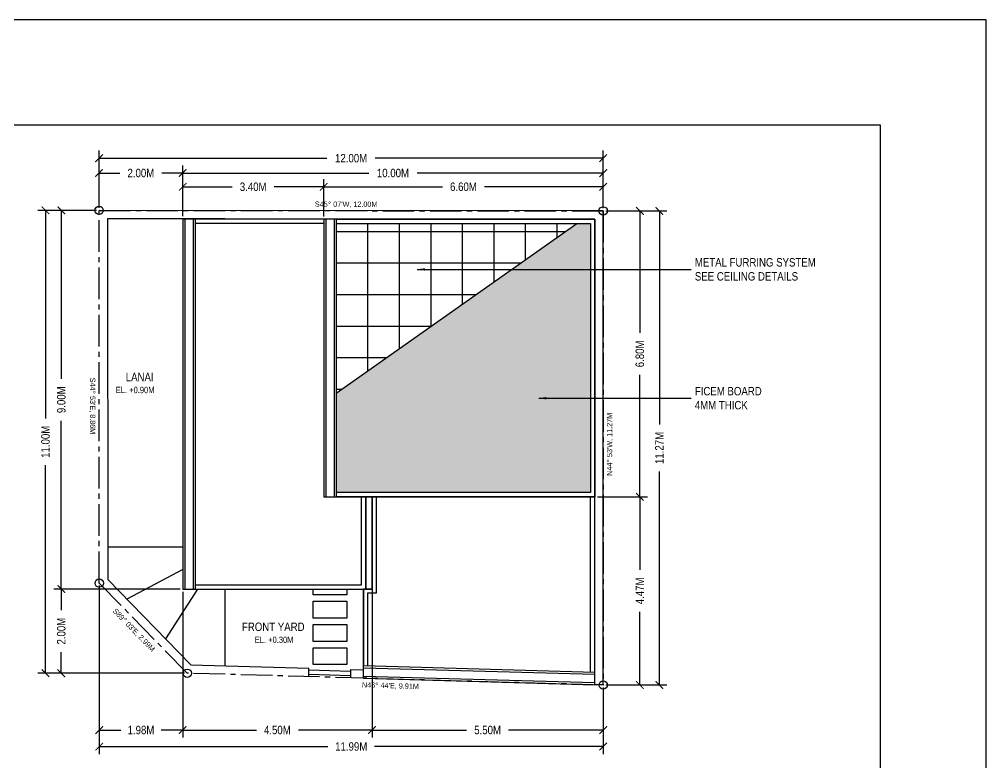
# Model space of a CAD drawing. Header units: inches. Extents: x 7263 to 14962, y 1317 to 2926.
# Drawn here: x 7469.2 to 7492.2, y 1503.44 to 1521.12 of the extents above; entities that cross this region are included whole.
import ezdxf

# ---------------------------------------------------------------- set-up
doc = ezdxf.new("R2010")
doc.units = ezdxf.units.IN
doc.header["$MEASUREMENT"] = 0
doc.linetypes.add('CENTER2', pattern=[1.125, 0.75, -0.125, 0.125, -0.125])
for name, color, linetype in [('Layer1', 1, 'Continuous'), ('Layer2', 2, 'Continuous'), ('Layer3', 3, 'Continuous'), ('Layer4', 4, 'Continuous'), ('Layer6', 6, 'Continuous'), ('Layer8', 8, 'Continuous')]:
    doc.layers.add(name, color=color, linetype=linetype)
doc.styles.get("Standard").update_dxf_attribs({"font": ''})
doc.styles.get('Standard').set_extended_font_data('Tw Cen MT Condensed')
doc.dimstyles.get("Standard").update_dxf_attribs({"dimtxt": 0.2, "dimasz": 0.18, "dimexe": 0.18, "dimexo": 0.0625, "dimgap": 0.09, "dimtad": 0, "dimzin": 0, "dimdsep": 46, "dimtxsty": 'Standard', "dimblk": 'ARCHTICK', "dimcen": 0.09, "dimclrd": 8, "dimclre": 8, "dimclrt": 2, "dimadec": 0, "dimazin": 0, "dimtfac": 1, "dimtofl": 0, "dimtmove": 0, "dimatfit": 3, "dimfxl": 1, "dimtolj": 1, "dimtzin": 0, "dimarcsym": 0})

# ---------------------------------------------------------------- blocks, each defined once
blk = doc.blocks.new('lot')
at = {"layer": 'Layer3', "linetype": 'CENTER2'}
blk.add_lwpolyline([(7106.756, 1445.657), (7106.77, 1434.387), (7096.873, 1434.655), (7094.777, 1436.797), (7094.762, 1445.657)], close=True, dxfattribs=at)
at = {"layer": 'Layer4'}
for centre in [(7094.762, 1445.657), (7106.756, 1445.657), (7094.777, 1436.797), (7096.873, 1434.655), (7106.77, 1434.387)]:
    blk.add_circle(centre, 0.1, dxfattribs=at)
at = {"layer": 'Layer3', "insert": (7099.896, 1445.873), "char_height": 0.125, "attachment_point": 1}
blk.add_mtext_dynamic_manual_height_columns("{\\fTechnicLite|b0|i0|c2|p2;S45%%D 07'W, 12.00M}", width=3.85486, gutter_width=1, heights=[0], dxfattribs=at)
at = {"layer": 'Layer3', "char_height": 0.125, "attachment_point": 1}
for s, insert, rotation in [("{\\fTechnicLite|b0|i0|c2|p2;S44%%D 53'E, 8.86M}", (7094.677, 1441.68), 270.1019), ("{\\fTechnicLite|b0|i0|c2|p2;N44%%D 53'W, 11.27M}", (7106.852, 1439.361), 90.0686), ("{\\fTechnicLite|b0|i0|c2|p2;S89%%D 03'E, 2.99M}", (7095.18, 1436.207), 314.2353), ("{\\fTechnicLite|b0|i0|c2|p2;N46%%D 44'E, 9.91M}", (7101.031, 1434.448), 358.4519)]:
    blk.add_mtext_dynamic_manual_height_columns(s, width=3.85486, gutter_width=1, heights=[0], dxfattribs=dict(at, insert=insert, rotation=rotation))
blk = doc.blocks.new('_ArchTick')
at = {"color": 0, "linetype": 'ByBlock', "const_width": 0.15}
blk.add_lwpolyline([(-0.5, -0.5), (0.5, 0.5)], dxfattribs=at)
blk = doc.blocks.new('*D310')
at = {"layer": 'Defpoints', "color": 0, "transparency": 16777216}
for p in [(7482.896, 1509.765), (7483.968, 1509.765), (7483.096, 1505.291)]:
    blk.add_point(p, dxfattribs=at)
at = {"layer": 'Layer3', "color": 8, "lineweight": -2, "transparency": 16777216}
for p, q in [((7482.959, 1509.765), (7484.148, 1509.765)), ((7483.968, 1509.765), (7483.968, 1508.027)), ((7483.968, 1505.291), (7483.968, 1507.028)), ((7483.159, 1505.291), (7484.148, 1505.291))]:
    blk.add_line(p, q, dxfattribs=at)
at = {"layer": 'Layer3', "color": 8, "lineweight": -2, "transparency": 16777216, "xscale": 0.18, "yscale": 0.18, "zscale": 0.18}
for p, rotation in [((7483.968, 1509.765), 90), ((7483.968, 1505.291), 270)]:
    blk.add_blockref('_ArchTick', p, dxfattribs=dict(at, rotation=rotation))
at = {"layer": 'Layer3', "color": 2, "transparency": 16777216, "insert": (7483.968, 1507.528), "char_height": 0.2, "attachment_point": 5, "rotation": 90}
blk.add_mtext('\\A1;4.47M', dxfattribs=at)
blk = doc.blocks.new('*D311')
at = {"layer": 'Defpoints', "color": 0, "transparency": 16777216}
for p in [(7473.092, 1517.462), (7471.102, 1516.575), (7473.092, 1516.372)]:
    blk.add_point(p, dxfattribs=at)
at = {"layer": 'Layer3', "color": 8, "lineweight": -2, "transparency": 16777216}
for p, q in [((7471.102, 1516.638), (7471.102, 1517.642)), ((7471.102, 1517.462), (7471.597, 1517.462)), ((7473.092, 1517.462), (7472.596, 1517.462)), ((7473.092, 1516.434), (7473.092, 1517.642))]:
    blk.add_line(p, q, dxfattribs=at)
at = {"layer": 'Layer3', "color": 8, "lineweight": -2, "transparency": 16777216, "xscale": 0.18, "yscale": 0.18, "zscale": 0.18, "rotation": 180}
blk.add_blockref('_ArchTick', (7471.102, 1517.462), dxfattribs=at)
at = {"layer": 'Layer3', "color": 8, "lineweight": -2, "transparency": 16777216, "xscale": 0.18, "yscale": 0.18, "zscale": 0.18}
blk.add_blockref('_ArchTick', (7473.092, 1517.462), dxfattribs=at)
at = {"layer": 'Layer3', "color": 2, "transparency": 16777216, "insert": (7472.097, 1517.462), "char_height": 0.2, "attachment_point": 5}
blk.add_mtext('\\A1;2.00M', dxfattribs=at)
blk = doc.blocks.new('*D312')
at = {"layer": 'Defpoints', "color": 0, "transparency": 16777216}
for p in [(7470.204, 1507.571), (7473.092, 1507.571), (7473.2, 1505.571)]:
    blk.add_point(p, dxfattribs=at)
at = {"layer": 'Layer3', "color": 8, "lineweight": -2, "transparency": 16777216}
for p, q in [((7473.029, 1507.571), (7470.024, 1507.571)), ((7470.204, 1507.571), (7470.204, 1507.07)), ((7470.204, 1505.571), (7470.204, 1506.071)), ((7473.138, 1505.571), (7470.024, 1505.571))]:
    blk.add_line(p, q, dxfattribs=at)
at = {"layer": 'Layer3', "color": 8, "lineweight": -2, "transparency": 16777216, "xscale": 0.18, "yscale": 0.18, "zscale": 0.18}
for p, rotation in [((7470.204, 1507.571), 90), ((7470.204, 1505.571), 270)]:
    blk.add_blockref('_ArchTick', p, dxfattribs=dict(at, rotation=rotation))
at = {"layer": 'Layer3', "color": 2, "transparency": 16777216, "insert": (7470.204, 1506.571), "char_height": 0.2, "attachment_point": 5, "rotation": 90}
blk.add_mtext('\\A1;2.00M', dxfattribs=at)
blk = doc.blocks.new('*D303')
at = {"layer": 'Defpoints', "color": 0, "transparency": 16777216}
for p in [(7477.596, 1508.571), (7483.096, 1505.291), (7477.596, 1504.22)]:
    blk.add_point(p, dxfattribs=at)
at = {"layer": 'Layer3', "color": 8, "lineweight": -2, "transparency": 16777216}
for p, q in [((7477.596, 1508.508), (7477.596, 1504.04)), ((7483.096, 1505.229), (7483.096, 1504.04)), ((7477.596, 1504.22), (7479.847, 1504.22)), ((7483.096, 1504.22), (7480.846, 1504.22))]:
    blk.add_line(p, q, dxfattribs=at)
at = {"layer": 'Layer3', "color": 8, "lineweight": -2, "transparency": 16777216, "xscale": 0.18, "yscale": 0.18, "zscale": 0.18, "rotation": 180}
blk.add_blockref('_ArchTick', (7477.596, 1504.22), dxfattribs=at)
at = {"layer": 'Layer3', "color": 8, "lineweight": -2, "transparency": 16777216, "xscale": 0.18, "yscale": 0.18, "zscale": 0.18}
blk.add_blockref('_ArchTick', (7483.096, 1504.22), dxfattribs=at)
at = {"layer": 'Layer3', "color": 2, "transparency": 16777216, "insert": (7480.346, 1504.22), "char_height": 0.2, "attachment_point": 5}
blk.add_mtext('\\A1;5.50M', dxfattribs=at)
blk = doc.blocks.new('*D304')
at = {"layer": 'Defpoints', "color": 0, "transparency": 16777216}
for p in [(7477.596, 1508.571), (7473.092, 1507.571), (7473.092, 1504.22)]:
    blk.add_point(p, dxfattribs=at)
at = {"layer": 'Layer3', "color": 8, "lineweight": -2, "transparency": 16777216}
for p, q in [((7477.596, 1508.508), (7477.596, 1504.04)), ((7473.092, 1507.508), (7473.092, 1504.04)), ((7473.092, 1504.22), (7474.845, 1504.22)), ((7477.596, 1504.22), (7475.844, 1504.22))]:
    blk.add_line(p, q, dxfattribs=at)
at = {"layer": 'Layer3', "color": 8, "lineweight": -2, "transparency": 16777216, "xscale": 0.18, "yscale": 0.18, "zscale": 0.18, "rotation": 180}
blk.add_blockref('_ArchTick', (7473.092, 1504.22), dxfattribs=at)
at = {"layer": 'Layer3', "color": 8, "lineweight": -2, "transparency": 16777216, "xscale": 0.18, "yscale": 0.18, "zscale": 0.18}
blk.add_blockref('_ArchTick', (7477.596, 1504.22), dxfattribs=at)
at = {"layer": 'Layer3', "color": 2, "transparency": 16777216, "insert": (7475.344, 1504.22), "char_height": 0.2, "attachment_point": 5}
blk.add_mtext('\\A1;4.50M', dxfattribs=at)
blk = doc.blocks.new('*D313')
at = {"layer": 'Defpoints', "color": 0, "transparency": 16777216}
for p in [(7471.107, 1507.715), (7473.092, 1507.571), (7471.107, 1504.22)]:
    blk.add_point(p, dxfattribs=at)
at = {"layer": 'Layer3', "color": 8, "lineweight": -2, "transparency": 16777216}
for p, q in [((7471.107, 1507.653), (7471.107, 1504.04)), ((7473.092, 1507.508), (7473.092, 1504.04)), ((7471.107, 1504.22), (7471.619, 1504.22)), ((7473.092, 1504.22), (7472.58, 1504.22))]:
    blk.add_line(p, q, dxfattribs=at)
at = {"layer": 'Layer3', "color": 8, "lineweight": -2, "transparency": 16777216, "xscale": 0.18, "yscale": 0.18, "zscale": 0.18, "rotation": 180}
blk.add_blockref('_ArchTick', (7471.107, 1504.22), dxfattribs=at)
at = {"layer": 'Layer3', "color": 8, "lineweight": -2, "transparency": 16777216, "xscale": 0.18, "yscale": 0.18, "zscale": 0.18}
blk.add_blockref('_ArchTick', (7473.092, 1504.22), dxfattribs=at)
at = {"layer": 'Layer3', "color": 2, "transparency": 16777216, "insert": (7472.099, 1504.22), "char_height": 0.2, "attachment_point": 5}
blk.add_mtext('\\A1;1.98M', dxfattribs=at)
blk = doc.blocks.new('*D314')
at = {"layer": 'Defpoints', "color": 0, "transparency": 16777216}
for p in [(7473.092, 1517.462), (7483.096, 1516.561), (7473.092, 1516.372)]:
    blk.add_point(p, dxfattribs=at)
at = {"layer": 'Layer3', "color": 8, "lineweight": -2, "transparency": 16777216}
for p, q in [((7473.092, 1516.434), (7473.092, 1517.642)), ((7473.092, 1517.462), (7477.518, 1517.462)), ((7483.096, 1517.462), (7478.67, 1517.462)), ((7483.096, 1516.624), (7483.096, 1517.642))]:
    blk.add_line(p, q, dxfattribs=at)
at = {"layer": 'Layer3', "color": 8, "lineweight": -2, "transparency": 16777216, "xscale": 0.18, "yscale": 0.18, "zscale": 0.18, "rotation": 180}
blk.add_blockref('_ArchTick', (7473.092, 1517.462), dxfattribs=at)
at = {"layer": 'Layer3', "color": 8, "lineweight": -2, "transparency": 16777216, "xscale": 0.18, "yscale": 0.18, "zscale": 0.18}
blk.add_blockref('_ArchTick', (7483.096, 1517.462), dxfattribs=at)
at = {"layer": 'Layer3', "color": 2, "transparency": 16777216, "insert": (7478.094, 1517.462), "char_height": 0.2, "attachment_point": 5}
blk.add_mtext('\\A1;10.00M', dxfattribs=at)
blk = doc.blocks.new('*D305')
at = {"layer": 'Defpoints', "color": 0, "transparency": 16777216}
for p in [(7483.096, 1517.814), (7471.102, 1516.575), (7483.096, 1516.561)]:
    blk.add_point(p, dxfattribs=at)
at = {"layer": 'Layer3', "color": 8, "lineweight": -2, "transparency": 16777216}
for p, q in [((7471.102, 1516.638), (7471.102, 1517.994)), ((7483.096, 1516.624), (7483.096, 1517.994)), ((7471.102, 1517.814), (7476.523, 1517.814)), ((7483.096, 1517.814), (7477.675, 1517.814))]:
    blk.add_line(p, q, dxfattribs=at)
at = {"layer": 'Layer3', "color": 8, "lineweight": -2, "transparency": 16777216, "xscale": 0.18, "yscale": 0.18, "zscale": 0.18, "rotation": 180}
blk.add_blockref('_ArchTick', (7471.102, 1517.814), dxfattribs=at)
at = {"layer": 'Layer3', "color": 8, "lineweight": -2, "transparency": 16777216, "xscale": 0.18, "yscale": 0.18, "zscale": 0.18}
blk.add_blockref('_ArchTick', (7483.096, 1517.814), dxfattribs=at)
at = {"layer": 'Layer3', "color": 2, "transparency": 16777216, "insert": (7477.099, 1517.814), "char_height": 0.2, "attachment_point": 5}
blk.add_mtext('\\A1;12.00M', dxfattribs=at)
blk = doc.blocks.new('*D306')
at = {"layer": 'Defpoints', "color": 0, "transparency": 16777216}
for p in [(7470.204, 1516.575), (7471.102, 1516.575), (7473.092, 1507.571)]:
    blk.add_point(p, dxfattribs=at)
at = {"layer": 'Layer3', "color": 8, "lineweight": -2, "transparency": 16777216}
for p, q in [((7471.039, 1516.575), (7470.024, 1516.575)), ((7470.204, 1516.575), (7470.204, 1512.573)), ((7470.204, 1507.571), (7470.204, 1511.573)), ((7473.029, 1507.571), (7470.024, 1507.571))]:
    blk.add_line(p, q, dxfattribs=at)
at = {"layer": 'Layer3', "color": 8, "lineweight": -2, "transparency": 16777216, "xscale": 0.18, "yscale": 0.18, "zscale": 0.18}
for p, rotation in [((7470.204, 1516.575), 90), ((7470.204, 1507.571), 270)]:
    blk.add_blockref('_ArchTick', p, dxfattribs=dict(at, rotation=rotation))
at = {"layer": 'Layer3', "color": 2, "transparency": 16777216, "insert": (7470.204, 1512.073), "char_height": 0.2, "attachment_point": 5, "rotation": 90}
blk.add_mtext('\\A1;9.00M', dxfattribs=at)
blk = doc.blocks.new('*D307')
at = {"layer": 'Defpoints', "color": 0, "transparency": 16777216}
for p in [(7471.102, 1516.575), (7469.828, 1505.571), (7471.102, 1505.571)]:
    blk.add_point(p, dxfattribs=at)
at = {"layer": 'Layer3', "color": 8, "lineweight": -2, "transparency": 16777216}
for p, q in [((7471.039, 1516.575), (7469.648, 1516.575)), ((7469.828, 1516.575), (7469.828, 1511.63)), ((7469.828, 1505.571), (7469.828, 1510.516)), ((7471.039, 1505.571), (7469.648, 1505.571))]:
    blk.add_line(p, q, dxfattribs=at)
at = {"layer": 'Layer3', "color": 8, "lineweight": -2, "transparency": 16777216, "xscale": 0.18, "yscale": 0.18, "zscale": 0.18}
for p, rotation in [((7469.828, 1516.575), 90), ((7469.828, 1505.571), 270)]:
    blk.add_blockref('_ArchTick', p, dxfattribs=dict(at, rotation=rotation))
at = {"layer": 'Layer3', "color": 2, "transparency": 16777216, "insert": (7469.828, 1511.073), "char_height": 0.2, "attachment_point": 5, "rotation": 90}
blk.add_mtext('\\A1;11.00M', dxfattribs=at)
blk = doc.blocks.new('*D317')
at = {"layer": 'Defpoints', "color": 0, "transparency": 16777216}
for p in [(7471.107, 1505.291), (7483.096, 1505.291), (7471.107, 1503.828)]:
    blk.add_point(p, dxfattribs=at)
at = {"layer": 'Layer3', "color": 8, "lineweight": -2, "transparency": 16777216}
for p, q in [((7471.107, 1505.229), (7471.107, 1503.648)), ((7483.096, 1505.229), (7483.096, 1503.648)), ((7471.107, 1503.828), (7476.545, 1503.828)), ((7483.096, 1503.828), (7477.658, 1503.828))]:
    blk.add_line(p, q, dxfattribs=at)
at = {"layer": 'Layer3', "color": 8, "lineweight": -2, "transparency": 16777216, "xscale": 0.18, "yscale": 0.18, "zscale": 0.18, "rotation": 180}
blk.add_blockref('_ArchTick', (7471.107, 1503.828), dxfattribs=at)
at = {"layer": 'Layer3', "color": 8, "lineweight": -2, "transparency": 16777216, "xscale": 0.18, "yscale": 0.18, "zscale": 0.18}
blk.add_blockref('_ArchTick', (7483.096, 1503.828), dxfattribs=at)
at = {"layer": 'Layer3', "color": 2, "transparency": 16777216, "insert": (7477.102, 1503.828), "char_height": 0.2, "attachment_point": 5}
blk.add_mtext('\\A1;11.99M', dxfattribs=at)
blk = doc.blocks.new('*D308')
at = {"layer": 'Defpoints', "color": 0, "transparency": 16777216}
for p in [(7483.1, 1516.561), (7483.968, 1516.561), (7482.896, 1509.765)]:
    blk.add_point(p, dxfattribs=at)
at = {"layer": 'Layer3', "color": 8, "lineweight": -2, "transparency": 16777216}
for p, q in [((7483.162, 1516.561), (7484.148, 1516.561)), ((7483.968, 1516.561), (7483.968, 1513.662)), ((7483.968, 1509.765), (7483.968, 1512.663)), ((7482.959, 1509.765), (7484.148, 1509.765))]:
    blk.add_line(p, q, dxfattribs=at)
at = {"layer": 'Layer3', "color": 8, "lineweight": -2, "transparency": 16777216, "xscale": 0.18, "yscale": 0.18, "zscale": 0.18}
for p, rotation in [((7483.968, 1516.561), 90), ((7483.968, 1509.765), 270)]:
    blk.add_blockref('_ArchTick', p, dxfattribs=dict(at, rotation=rotation))
at = {"layer": 'Layer3', "color": 2, "transparency": 16777216, "insert": (7483.968, 1513.163), "char_height": 0.2, "attachment_point": 5, "rotation": 90}
blk.add_mtext('\\A1;6.80M', dxfattribs=at)
blk = doc.blocks.new('*D309')
at = {"layer": 'Defpoints', "color": 0, "transparency": 16777216}
for p in [(7473.092, 1517.135), (7473.092, 1516.372), (7476.446, 1516.368)]:
    blk.add_point(p, dxfattribs=at)
at = {"layer": 'Layer3', "color": 8, "lineweight": -2, "transparency": 16777216}
for p, q in [((7473.092, 1516.434), (7473.092, 1517.315)), ((7476.446, 1516.43), (7476.446, 1517.315)), ((7473.092, 1517.135), (7474.27, 1517.135)), ((7476.446, 1517.135), (7475.269, 1517.135))]:
    blk.add_line(p, q, dxfattribs=at)
at = {"layer": 'Layer3', "color": 8, "lineweight": -2, "transparency": 16777216, "xscale": 0.18, "yscale": 0.18, "zscale": 0.18, "rotation": 180}
blk.add_blockref('_ArchTick', (7473.092, 1517.135), dxfattribs=at)
at = {"layer": 'Layer3', "color": 8, "lineweight": -2, "transparency": 16777216, "xscale": 0.18, "yscale": 0.18, "zscale": 0.18}
blk.add_blockref('_ArchTick', (7476.446, 1517.135), dxfattribs=at)
at = {"layer": 'Layer3', "color": 2, "transparency": 16777216, "insert": (7474.769, 1517.135), "char_height": 0.2, "attachment_point": 5}
blk.add_mtext('\\A1;3.40M', dxfattribs=at)
blk = doc.blocks.new('*D315')
at = {"layer": 'Defpoints', "color": 0, "transparency": 16777216}
for p in [(7483.096, 1517.135), (7483.096, 1516.561), (7476.446, 1516.368)]:
    blk.add_point(p, dxfattribs=at)
at = {"layer": 'Layer3', "color": 8, "lineweight": -2, "transparency": 16777216}
for p, q in [((7476.446, 1516.43), (7476.446, 1517.315)), ((7483.096, 1516.624), (7483.096, 1517.315)), ((7476.446, 1517.135), (7479.272, 1517.135)), ((7483.096, 1517.135), (7480.271, 1517.135))]:
    blk.add_line(p, q, dxfattribs=at)
at = {"layer": 'Layer3', "color": 8, "lineweight": -2, "transparency": 16777216, "xscale": 0.18, "yscale": 0.18, "zscale": 0.18, "rotation": 180}
blk.add_blockref('_ArchTick', (7476.446, 1517.135), dxfattribs=at)
at = {"layer": 'Layer3', "color": 8, "lineweight": -2, "transparency": 16777216, "xscale": 0.18, "yscale": 0.18, "zscale": 0.18}
blk.add_blockref('_ArchTick', (7483.096, 1517.135), dxfattribs=at)
at = {"layer": 'Layer3', "color": 2, "transparency": 16777216, "insert": (7479.771, 1517.135), "char_height": 0.2, "attachment_point": 5}
blk.add_mtext('\\A1;6.60M', dxfattribs=at)
blk = doc.blocks.new('*D316')
at = {"layer": 'Defpoints', "color": 0, "transparency": 16777216}
for p in [(7483.096, 1516.561), (7483.096, 1505.291), (7484.433, 1505.291)]:
    blk.add_point(p, dxfattribs=at)
at = {"layer": 'Layer3', "color": 8, "lineweight": -2, "transparency": 16777216}
for p, q in [((7483.159, 1516.561), (7484.613, 1516.561)), ((7484.433, 1516.561), (7484.433, 1511.483)), ((7484.433, 1505.291), (7484.433, 1510.369)), ((7483.159, 1505.291), (7484.613, 1505.291))]:
    blk.add_line(p, q, dxfattribs=at)
at = {"layer": 'Layer3', "color": 8, "lineweight": -2, "transparency": 16777216, "xscale": 0.18, "yscale": 0.18, "zscale": 0.18}
for p, rotation in [((7484.433, 1516.561), 90), ((7484.433, 1505.291), 270)]:
    blk.add_blockref('_ArchTick', p, dxfattribs=dict(at, rotation=rotation))
at = {"layer": 'Layer3', "color": 2, "transparency": 16777216, "insert": (7484.433, 1510.926), "char_height": 0.2, "attachment_point": 5, "rotation": 90}
blk.add_mtext('\\A1;11.27M', dxfattribs=at)

msp = doc.modelspace()

# ---------------------------------------------------------------- hatches: boundary and pattern name
at = {"layer": 'Layer6', "true_color": 0x636466}
h = msp.add_hatch(dxfattribs=at)
h.set_pattern_fill('ANSI37', color=251, scale=6, angle=135)
h.set_pattern_definition([(180, (0, 2.5744), (-6e-17, -0.75), []), (270, (0, 2.5744), (0.75, -1e-16), [])])
h.paths.add_polyline_path([(7476.746, 1512.225), (7482.467, 1516.265), (7476.746, 1516.265)])
h = msp.add_hatch(dxfattribs=at)
h.set_pattern_fill('AR-SAND', color=251, scale=0.1)
h.set_pattern_definition([(37.5, (0, 2.57441), (-0.0062993358, 0.192682377), [0, -0.152, 0, -0.17, 0, -0.1625]), (7.5, (0, 2.57441), (0.1769776705, 0.2822146065), [0, -0.082, 0, -0.137, 0, -0.0525]), (327.5, (-0.123, 2.57441), (0.311414186, 0.0005659054), [0, -0.05, 0, -0.18, 0, -0.235]), (317.5, (-0.123, 2.57441), (0.30061266, 0.0877675565), [0, -0.025, 0, -0.118, 0, -0.135])])
h.paths.add_polyline_path([(7476.746, 1512.225), (7476.746, 1509.865), (7482.796, 1509.865), (7482.796, 1516.265), (7482.467, 1516.265)])

# ---------------------------------------------------------------- linework, layer by layer
at = {"layer": 'Defpoints'}
msp.add_lwpolyline([(7415.697, 1521.116), (7492.197, 1521.116), (7492.197, 1470.116), (7415.697, 1470.116)], close=True, dxfattribs=at)
at = {"layer": 'Layer1'}
for p, q in [((7473.142, 1516.365), (7473.142, 1507.571)), ((7473.342, 1516.365), (7473.342, 1507.571)), ((7476.496, 1516.365), (7476.496, 1509.765)), ((7476.696, 1516.365), (7476.696, 1509.765)), ((7473.092, 1508.571), (7471.306, 1508.571)), ((7473.092, 1508.039), (7471.761, 1507.332)), ((7473.446, 1507.571), (7472.682, 1506.388)), ((7474.092, 1507.571), (7474.092, 1505.746)), ((7477.39, 1505.702), (7482.896, 1505.547)), ((7477.39, 1505.502), (7482.896, 1505.347))]:
    msp.add_line(p, q, dxfattribs=at)
for points in [[(7476.446, 1516.265), (7473.392, 1516.265)], [(7476.746, 1516.265), (7482.796, 1516.265), (7482.796, 1509.865), (7476.746, 1509.865)], [(7473.392, 1507.671), (7477.346, 1507.671), (7477.346, 1509.765)], [(7477.696, 1509.765), (7477.696, 1507.471), (7477.49, 1507.471), (7477.49, 1505.75)], [(7482.796, 1505.6), (7482.796, 1509.765)]]:
    msp.add_lwpolyline(points, dxfattribs=at)
at = {"layer": 'Layer2'}
for p, q in [((7477.092, 1505.512), (7476.092, 1505.54)), ((7477.095, 1505.612), (7476.095, 1505.64))]:
    msp.add_line(p, q, dxfattribs=at)
at = {"layer": 'Layer3'}
for p, q in [((7477.446, 1516.365), (7473.092, 1516.365)), ((7473.092, 1516.365), (7473.092, 1507.571)), ((7473.392, 1516.365), (7473.392, 1507.571)), ((7476.746, 1516.365), (7476.746, 1509.765)), ((7477.446, 1509.765), (7477.446, 1507.571)), ((7477.596, 1507.571), (7477.596, 1509.765)), ((7477.39, 1505.452), (7477.39, 1507.571)), ((7477.39, 1505.752), (7482.896, 1505.597)), ((7476.091, 1505.489), (7476.096, 1505.689)), ((7477.09, 1505.461), (7477.096, 1505.661)), ((7477.39, 1505.452), (7482.896, 1505.297)), ((7483.096, 1505.291), (7482.896, 1505.297))]:
    msp.add_line(p, q, dxfattribs=at)
for points in [[(7483.096, 1505.291), (7483.096, 1516.561), (7471.102, 1516.575)], [(7474.092, 1516.372), (7471.302, 1516.375), (7471.307, 1507.797), (7473.287, 1505.768), (7476.096, 1505.689)], [(7473.092, 1516.372), (7473.092, 1507.571), (7477.596, 1507.571), (7477.596, 1508.571)], [(7476.446, 1516.365), (7473.392, 1516.365)], [(7476.446, 1516.365), (7476.446, 1509.765), (7482.896, 1509.765)], [(7476.746, 1516.365), (7482.896, 1516.365), (7482.896, 1509.765), (7476.746, 1509.765)], [(7482.896, 1510.765), (7482.896, 1516.365), (7477.446, 1516.365)], [(7482.896, 1505.297), (7482.896, 1510.765)], [(7473.392, 1507.571), (7477.446, 1507.571), (7477.446, 1509.765)], [(7477.596, 1509.765), (7477.596, 1507.571), (7477.39, 1507.571), (7477.39, 1505.752)], [(7477.096, 1505.661), (7477.39, 1505.652)]]:
    msp.add_lwpolyline(points, dxfattribs=at)
at = {"layer": 'Layer6'}
msp.add_line((7489.687, 1518.606), (7489.687, 1472.626), dxfattribs=at)
at = {"layer": 'Layer6', "color": 251, "true_color": 0x636466}
msp.add_line((7476.746, 1512.225), (7482.467, 1516.265), dxfattribs=at)
at = {"layer": 'Layer6'}
msp.add_lwpolyline([(7489.687, 1472.626), (7419.712, 1472.626), (7419.712, 1518.606), (7489.687, 1518.606)], close=True, dxfattribs=at)
at = {"layer": 'Layer8'}
msp.add_lwpolyline([(7476.994, 1507.571), (7476.994, 1507.431), (7476.195, 1507.431), (7476.195, 1507.571)], dxfattribs=at)
for points in [[(7476.195, 1507.283), (7476.994, 1507.283), (7476.994, 1506.879), (7476.195, 1506.879)], [(7476.195, 1506.73), (7476.994, 1506.73), (7476.994, 1506.327), (7476.195, 1506.327)], [(7476.195, 1506.178), (7476.994, 1506.178), (7476.994, 1505.775), (7476.195, 1505.775)]]:
    msp.add_lwpolyline(points, close=True, dxfattribs=at)

# ---------------------------------------------------------------- block references
at = {"layer": 'Layer3', "rotation": 359.931411311125}
msp.add_blockref('lot', (374.615, 79.412), dxfattribs=at)

# ---------------------------------------------------------------- texts
at = {"layer": 'Layer2', "char_height": 0.2, "attachment_point": 1}
for s, heights, insert in [('\\pi0.55473;LANAI\\P\\pi0.31782;{\\H0.75x;EL. +0.90M}', [0], (7471.183, 1512.713)), ('\\pi0.94997;\\P\\pi0.01187;FRONT YARD\\P\\pi0.31782;{\\H0.75x;EL. +0.30M}', [0.825], (7474.49, 1507.108))]:
    msp.add_mtext_dynamic_manual_height_columns(s, width=1.89993, gutter_width=1, heights=heights, dxfattribs=dict(at, insert=insert))
at = {"layer": 'Layer6', "color": 2, "char_height": 0.2, "attachment_point": 4}
for s, insert in [('METAL FURRING SYSTEM\\PSEE CEILING DETAILS', (7485.277, 1515.171)), ('FICEM BOARD\\P4MM THICK', (7485.277, 1512.109))]:
    msp.add_mtext(s, dxfattribs=dict(at, insert=insert))

# ---------------------------------------------------------------- dimensions: what is measured, and where the dimension line sits
at = {"layer": 'Layer3'}
for base, p1, p2, text, picture, middle in [((7483.096, 1517.814), (7471.102, 1516.575), (7483.096, 1516.561), '12.00M', '*D305', (7477.099, 1517.814)), ((7473.092, 1517.462), (7471.102, 1516.575), (7473.092, 1516.372), '2.00M', '*D311', (7472.097, 1517.462)), ((7473.092, 1517.135), (7476.446, 1516.368), (7473.092, 1516.372), '3.40M', '*D309', (7474.769, 1517.135)), ((7483.096, 1517.135), (7476.446, 1516.368), (7483.096, 1516.561), '6.60M', '*D315', (7479.771, 1517.135))]:
    dim = msp.add_linear_dim(base=base, p1=p1, p2=p2, text=text, dimstyle='Standard', override={"dimpost": 'M'}, dxfattribs=at)
    dim.commit()
    dim.dimension.update_dxf_attribs({"geometry": picture, "text_midpoint": middle})
for base, p1, p2, picture, middle in [((7473.092, 1517.462), (7483.096, 1516.561), (7473.092, 1516.372), '*D314', (7478.094, 1517.462)), ((7473.092, 1504.22), (7477.596, 1508.571), (7473.092, 1507.571), '*D304', (7475.344, 1504.22)), ((7477.596, 1504.22), (7483.096, 1505.291), (7477.596, 1508.571), '*D303', (7480.346, 1504.22)), ((7471.107, 1504.2198), (7473.0918, 1507.5706), (7471.107, 1507.7154), '*D313', (7472.0994, 1504.2198)), ((7471.107, 1503.828), (7483.096, 1505.291), (7471.107, 1505.291), '*D317', (7477.102, 1503.828))]:
    dim = msp.add_linear_dim(base=base, p1=p1, p2=p2, dimstyle='Standard', override={"dimpost": 'M'}, dxfattribs=at)
    dim.commit()
    dim.dimension.update_dxf_attribs({"geometry": picture, "text_midpoint": middle})
for base, p1, p2, picture, middle in [((7469.828, 1505.571), (7471.102, 1516.575), (7471.102, 1505.571), '*D307', (7469.828, 1511.073)), ((7470.204, 1516.575), (7473.092, 1507.571), (7471.102, 1516.575), '*D306', (7470.204, 1512.073)), ((7483.968, 1516.561), (7482.896, 1509.765), (7483.1, 1516.561), '*D308', (7483.968, 1513.163)), ((7484.433, 1505.291), (7483.096, 1516.561), (7483.096, 1505.291), '*D316', (7484.433, 1510.926)), ((7483.968, 1509.765), (7483.096, 1505.291), (7482.896, 1509.765), '*D310', (7483.968, 1507.528)), ((7470.204, 1507.571), (7473.2, 1505.571), (7473.092, 1507.571), '*D312', (7470.204, 1506.571))]:
    dim = msp.add_linear_dim(base=base, p1=p1, p2=p2, angle=90, dimstyle='Standard', override={"dimpost": 'M'}, dxfattribs=at)
    dim.commit()
    dim.dimension.update_dxf_attribs({"geometry": picture, "text_midpoint": middle})

# ---------------------------------------------------------------- leaders
at = {"layer": 'Layer6', "annotation_type": 0, "has_hookline": 1, "hookline_direction": 0}
for points, text_width in [([(7478.674, 1515.171), (7485.187, 1515.171)], 3.657), ([(7481.567, 1512.109), (7485.187, 1512.109)], 1.99)]:
    msp.add_leader(points, dimstyle='Standard', dxfattribs=dict(at, text_width=text_width))

doc.saveas('drawing.dxf')
